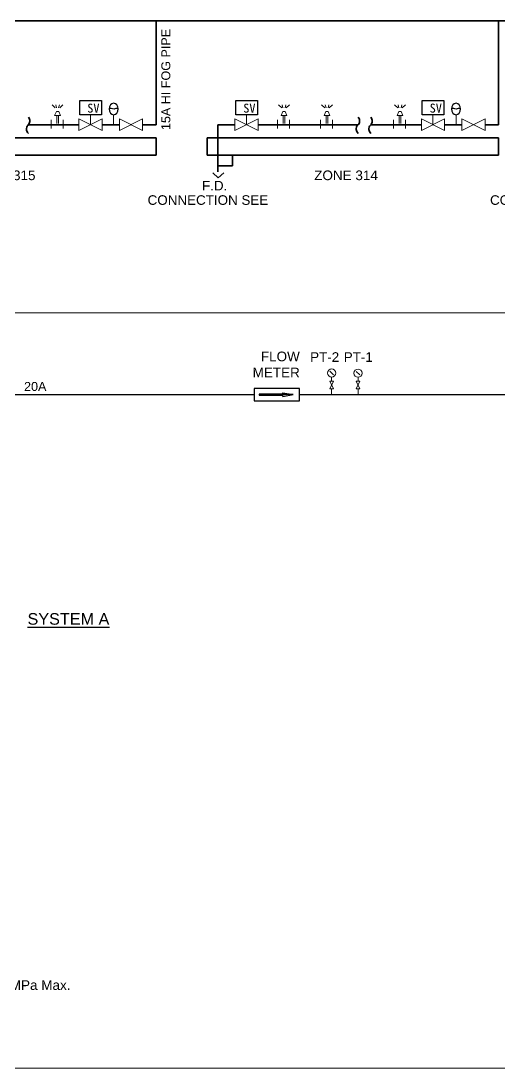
# Model space of a CAD drawing. Header units: millimetres. Extents: x 183 to 3972, y 193 to 1833.
# Drawn here: x 3251.7 to 3376.3, y 193.1 to 466.3 of the extents above; entities that cross this region are included whole.
import ezdxf

# ---------------------------------------------------------------- set-up
doc = ezdxf.new("R2010")
doc.units = ezdxf.units.MM
for name, color, linetype in [('DETL-TXT', 7, 'Continuous'), ('M-CWTR-TEXT', 7, 'Continuous'), ('M-CWTR-VAVE', 7, 'Continuous'), ('M-EQPM-TXT', 7, 'Continuous'), ('M-PIPE-CHWS12', 7, 'Continuous')]:
    doc.layers.add(name, color=color, linetype=linetype)

msp = doc.modelspace()

# ---------------------------------------------------------------- hatches: boundary and pattern name
h = msp.add_hatch(color=2)
h.dxf.hatch_style = 1
h.paths.add_polyline_path([(3322.69, 368.79), (3313.79, 368.79), (3313.79, 368.89), (3319.98, 368.89), (3319.98, 369.25)])
h.paths.add_polyline_path([(3322.69, 368.79), (3319.98, 368.32), (3319.98, 368.68), (3313.79, 368.68), (3313.79, 368.79)])

# ---------------------------------------------------------------- linework, layer by layer
at = {"color": 4, "linetype": 'Continuous', "lineweight": 35}
for p, q in [((3286.94, 435.81), (3211.01, 435.81)), ((3286.94, 435.81), (3286.94, 431.28)), ((3300.23, 431.28), (3300.23, 435.81)), ((3376.16, 435.81), (3300.23, 435.81)), ((3376.16, 435.81), (3376.16, 431.28)), ((3286.94, 431.28), (3211.01, 431.28)), ((3376.16, 431.28), (3300.23, 431.28)), ((3306.81, 428.51), (3306.81, 431.28)), ((3303.06, 428.51), (3306.81, 428.51))]:
    msp.add_line(p, q, dxfattribs=at)
at = {"color": 4}
for p, q in [((3244.3, 368.79), (3312.45, 368.79)), ((3322.69, 368.79), (3313.79, 368.79)), ((3319.98, 368.89), (3319.98, 369.25)), ((3319.98, 369.25), (3322.69, 368.79)), ((3319.98, 368.32), (3322.69, 368.79)), ((3324.27, 368.79), (3924.61, 368.79)), ((3319.98, 368.32), (3319.98, 368.68))]:
    msp.add_line(p, q, dxfattribs=at)
at = {"color": 2}
msp.add_lwpolyline([(3324.27, 370.39), (3312.45, 370.39), (3312.45, 367.18), (3324.27, 367.18)], close=True, dxfattribs=at)
msp.add_lwpolyline([(3319.98, 368.89), (3313.79, 368.89), (3313.79, 368.68), (3319.98, 368.68)], dxfattribs=at)
at = {"layer": 'M-CWTR-TEXT', "color": 252, "linetype": 'Continuous', "lineweight": 35}
msp.add_line((3303.06, 427.29), (3303.06, 426.94), dxfattribs=at)
at = {"layer": 'M-CWTR-VAVE', "color": 2, "lineweight": 0}
for p, q in [((3260.67, 443.62), (3259.86, 444.38)), ((3260.49, 441.58), (3260.96, 442.61)), ((3261, 443.62), (3260.8, 444.38)), ((3260.96, 442.61), (3261.57, 442.61)), ((3261.53, 443.62), (3261.74, 444.38)), ((3262.04, 441.58), (3261.57, 442.61)), ((3261.86, 443.62), (3262.67, 444.38)), ((3319.66, 443.62), (3318.85, 444.38)), ((3319.48, 441.58), (3319.95, 442.61)), ((3319.99, 443.62), (3319.78, 444.38)), ((3319.95, 442.61), (3320.56, 442.61)), ((3320.52, 443.62), (3320.72, 444.38)), ((3321.03, 441.58), (3320.56, 442.61)), ((3320.85, 443.62), (3321.65, 444.38)), ((3330.88, 443.62), (3330.07, 444.38)), ((3330.69, 441.58), (3331.16, 442.61)), ((3331.21, 443.62), (3331, 444.38)), ((3331.16, 442.61), (3331.78, 442.61)), ((3331.73, 443.62), (3331.94, 444.38)), ((3332.24, 441.58), (3331.78, 442.61)), ((3332.06, 443.62), (3332.87, 444.38)), ((3349.89, 443.62), (3349.08, 444.38)), ((3349.71, 441.58), (3350.18, 442.61)), ((3350.22, 443.62), (3350.01, 444.38)), ((3350.18, 442.61), (3350.79, 442.61)), ((3350.75, 443.62), (3350.95, 444.38)), ((3351.26, 441.58), (3350.79, 442.61)), ((3351.08, 443.62), (3351.88, 444.38)), ((3259.56, 440.48), (3259.56, 438.24)), ((3262.04, 441.58), (3260.49, 441.58)), ((3261.06, 439.5), (3261.06, 441.58)), ((3261.46, 439.5), (3261.46, 441.58)), ((3262.74, 440.48), (3262.74, 438.24)), ((3266.83, 437.71), (3266.83, 440.72)), ((3266.83, 440.72), (3272.87, 437.71)), ((3272.87, 440.72), (3266.83, 437.71)), ((3269.85, 439.21), (3269.85, 441.75)), ((3272.87, 440.72), (3272.87, 437.71)), ((3275.86, 439.21), (3275.86, 441.82)), ((3277.39, 437.71), (3277.39, 440.72)), ((3277.39, 440.72), (3283.42, 437.71)), ((3283.42, 440.72), (3277.39, 437.71)), ((3283.42, 440.72), (3283.42, 437.71)), ((3307.49, 437.71), (3307.49, 440.72)), ((3307.49, 440.72), (3313.52, 437.71)), ((3313.52, 440.72), (3307.49, 437.71)), ((3310.5, 439.21), (3310.5, 441.75)), ((3313.52, 440.72), (3313.52, 437.71)), ((3318.55, 440.48), (3318.55, 438.24)), ((3321.03, 441.58), (3319.48, 441.58)), ((3320.05, 439.5), (3320.05, 441.58)), ((3320.45, 439.5), (3320.45, 441.58)), ((3321.73, 440.48), (3321.73, 438.24)), ((3329.76, 440.48), (3329.76, 438.24)), ((3332.24, 441.58), (3330.69, 441.58)), ((3331.27, 439.5), (3331.27, 441.58)), ((3331.67, 439.5), (3331.67, 441.58)), ((3332.94, 440.48), (3332.94, 438.24)), ((3348.78, 440.48), (3348.78, 438.24)), ((3351.26, 441.58), (3349.71, 441.58)), ((3350.28, 439.5), (3350.28, 441.58)), ((3350.68, 439.5), (3350.68, 441.58)), ((3351.96, 440.48), (3351.96, 438.24)), ((3356.05, 437.71), (3356.05, 440.72)), ((3356.05, 440.72), (3362.09, 437.71)), ((3362.09, 440.72), (3356.05, 437.71)), ((3359.07, 439.21), (3359.07, 441.75)), ((3362.09, 440.72), (3362.09, 437.71)), ((3365.08, 439.21), (3365.08, 441.82)), ((3366.61, 437.71), (3366.61, 440.72)), ((3366.61, 440.72), (3372.64, 437.71)), ((3372.64, 440.72), (3366.61, 437.71)), ((3372.64, 440.72), (3372.64, 437.71)), ((3301.69, 426.64), (3303.12, 425.35)), ((3304.55, 426.64), (3303.12, 425.35)), ((3333.14, 373.96), (3332.22, 374.88)), ((3333.14, 373.96), (3332.22, 374.88)), ((3340.02, 373.93), (3339.09, 374.85)), ((3340.02, 373.93), (3339.09, 374.85)), ((3333.18, 372.34), (3332.18, 370.33)), ((3333.18, 370.33), (3332.18, 372.34)), ((3332.18, 372.34), (3333.18, 372.34)), ((3332.68, 373.35), (3332.68, 372.34)), ((3340.06, 372.31), (3339.05, 370.3)), ((3340.06, 370.3), (3339.05, 372.31)), ((3339.05, 372.31), (3340.06, 372.31)), ((3339.55, 373.32), (3339.55, 372.31)), ((3333.18, 370.33), (3332.18, 370.33)), ((3332.68, 370.33), (3332.68, 368.82)), ((3340.06, 370.3), (3339.05, 370.3)), ((3339.55, 370.3), (3339.55, 368.79))]:
    msp.add_line(p, q, dxfattribs=at)
at = {"layer": 'M-CWTR-VAVE', "color": 1, "lineweight": 0}
for p, q in [((2908.98, 390.1), (3881.58, 390.1)), ((2823.36, 193.13), (3881.58, 193.13))]:
    msp.add_line(p, q, dxfattribs=at)
at = {"layer": 'M-CWTR-VAVE', "color": 2}
for points in [[(3272.67, 441.75), (3267.04, 441.75), (3267.04, 445.52), (3272.67, 445.52)], [(3313.32, 441.75), (3307.69, 441.75), (3307.69, 445.52), (3313.32, 445.52)], [(3361.89, 441.75), (3356.26, 441.75), (3356.26, 445.52), (3361.89, 445.52)]]:
    msp.add_lwpolyline(points, close=True, dxfattribs=at)
at = {"layer": 'M-CWTR-VAVE', "color": 2, "lineweight": 0}
for centre in [(3332.68, 374.42), (3332.68, 374.42), (3339.55, 374.39), (3339.55, 374.39)]:
    msp.add_circle(centre, 1.07, dxfattribs=at)
at = {"layer": 'M-CWTR-VAVE', "color": 2, "extrusion": (0, 0, -1)}
for centre in [(3275.86, 443.31), (3365.08, 443.31)]:
    msp.add_ellipse(centre, major_axis=(0, -1.49), ratio=0.800659, dxfattribs=at)
at = {"layer": 'M-CWTR-VAVE', "color": 2}
for points in [[(3277.05, 443.31), (3276.57, 443.54), (3275.93, 443.13), (3275.25, 443.55), (3274.85, 443.38), (3274.66, 443.31)], [(3366.27, 443.31), (3365.79, 443.54), (3365.14, 443.13), (3364.47, 443.55), (3364.07, 443.38), (3363.88, 443.31)]]:
    msp.add_open_spline(points, degree=3, dxfattribs=at)
at = {"layer": 'M-PIPE-CHWS12', "color": 4, "linetype": 'Continuous', "lineweight": 35}
for p, q in [((3783.75, 466.28), (3065.43, 466.28)), ((3286.94, 439.21), (3286.94, 466.28)), ((3376.16, 439.21), (3376.16, 466.28)), ((3286.94, 439.21), (3286.94, 449.38)), ((3376.16, 439.21), (3376.16, 449.38)), ((3266.83, 439.21), (3253.7, 439.21)), ((3277.39, 439.21), (3272.87, 439.21)), ((3286.94, 439.21), (3283.42, 439.21)), ((3307.49, 439.21), (3303.06, 439.21)), ((3303.06, 439.21), (3303.06, 426.94)), ((3339.62, 439.21), (3313.52, 439.21)), ((3356.05, 439.21), (3342.91, 439.21)), ((3366.61, 439.21), (3362.09, 439.21)), ((3376.16, 439.21), (3372.64, 439.21))]:
    msp.add_line(p, q, dxfattribs=at)
at = {"layer": 'M-PIPE-CHWS12', "color": 252, "linetype": 'Continuous', "lineweight": 35}
for centre, start, end in [((3252.58, 440.16), 309.8104, 42.0473), ((3338.51, 440.16), 309.8104, 42.0473), ((3341.8, 440.16), 309.8104, 42.0473), ((3254.6, 438.06), 137.9527, 230.1896), ((3340.53, 438.06), 137.9527, 230.1896), ((3343.82, 438.06), 137.9527, 230.1896)]:
    msp.add_arc(centre, 1.46, start, end, dxfattribs=at)

# ---------------------------------------------------------------- texts
at = {"layer": 'DETL-TXT', "color": 7, "char_height": 2.5154}
for s, insert, width, attachment_point, rotation in [('{\\fArial|b0|i0|c0|p34;\\H0.93199x;\\C251;15A HI FOG PIPE}', (3288.29, 437.81), 28.38, 1, 90), ('{\\fArial|b0|i0|c0|p34;\\C3;FLOW METER}', (3324.38, 373.31), 17.9169, 9, 0), ('{\\fArial|b0||i0||c0|p34;\\C3;\\H2.5;\\W1.;PT-2}', (3334.64, 377.35), 9.8167, 9, 0), ('{\\fArial|b0||i0||c0|p34;\\C3;\\H2.5;\\W1.;PT-1}', (3343.4, 377.35), 8.1012, 9, 0), ('{\\fArial|b0|i0|c0|p34;\\H0.93199x;\\C3;20A}', (3258.35, 369.72), 6.2884, 9, 0)]:
    msp.add_mtext(s, dxfattribs=dict(at, insert=insert, width=width, attachment_point=attachment_point, rotation=rotation))
at = {"layer": 'DETL-TXT', "color": 7, "char_height": 2.5154, "width": 17.8992, "attachment_point": 9}
for s, insert in [('{\\fArial|b0|i0|c0|p34;\\C251;ZONE 315}', (3255.51, 424.71)), ('{\\fArial|b0|i0|c0|p34;\\C251;ZONE 314}', (3344.73, 424.71))]:
    msp.add_mtext(s, dxfattribs=dict(at, insert=insert))
at = {"layer": 'M-CWTR-VAVE', "char_height": 2.5154, "width": 2.3291, "attachment_point": 9}
for insert in [(3272.18, 442.32), (3312.83, 442.32), (3361.4, 442.32)]:
    msp.add_mtext('{\\fTxt|b0|i0|c0|p34;\\H0.93199x;\\C2;SV}', dxfattribs=dict(at, insert=insert))
at = {"layer": 'M-EQPM-TXT', "color": 7}
for s, insert, char_height, width, attachment_point in [('{\\fArial|b0||i0||c0|p34;\\C251;\\H2.5;\\W1.;F.D.}', (3305.49, 422.06), 2.5154, 6.6165, 9), ('{\\fArial|b0||i0||c0|p34;\\C251;\\H2.5;\\W1.;CONNECTION SEE}', (3316.16, 418.27), 2.5154, 31.6062, 9), ('{\\fArial|b0||i0||c0|p34;\\C251;\\H2.5;\\W1.;CONNECTION SEE}', (3405.38, 418.27), 2.5154, 31.6062, 9), ('{\\fArial|b0|i0|c0|p34;\\L\\C4;SYSTEM A}', (3253.43, 308.74), 3.0184, 94.1387, 7), ('{\\fArial|b0|i0|c0|p34;\\C4;OPERATION\\fPMingLiU|b0|i0|c136|p18; \\fArial|b0|i0|c0|p34;PRESSURE: 7.0 MPa,  8.5 MPa Max.}', (3184.05, 213.04), 2.51537, 82.1051, 7)]:
    msp.add_mtext(s, dxfattribs=dict(at, insert=insert, char_height=char_height, width=width, attachment_point=attachment_point))

doc.saveas('drawing.dxf')
